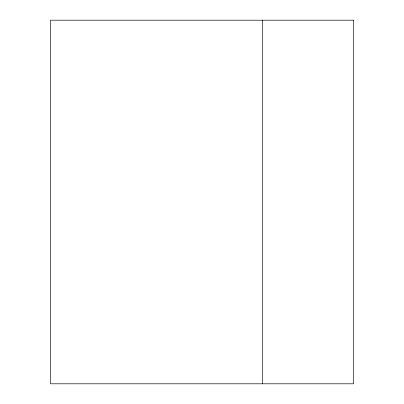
<?xml version="1.0" encoding="UTF-8"?>
<svg xmlns="http://www.w3.org/2000/svg" width="404" height="404" viewBox="0 0 404 404"><rect width="100%" height="100%" fill="white"/><g stroke="black" fill="none" stroke-linecap="round" stroke-linejoin="round"><path stroke-width="0.61" d="M262.6 20.2L262.6 383.8M353.5 20.2L50.5 20.2L50.5 383.8L353.5 383.8L353.5 20.2"/></g></svg>
